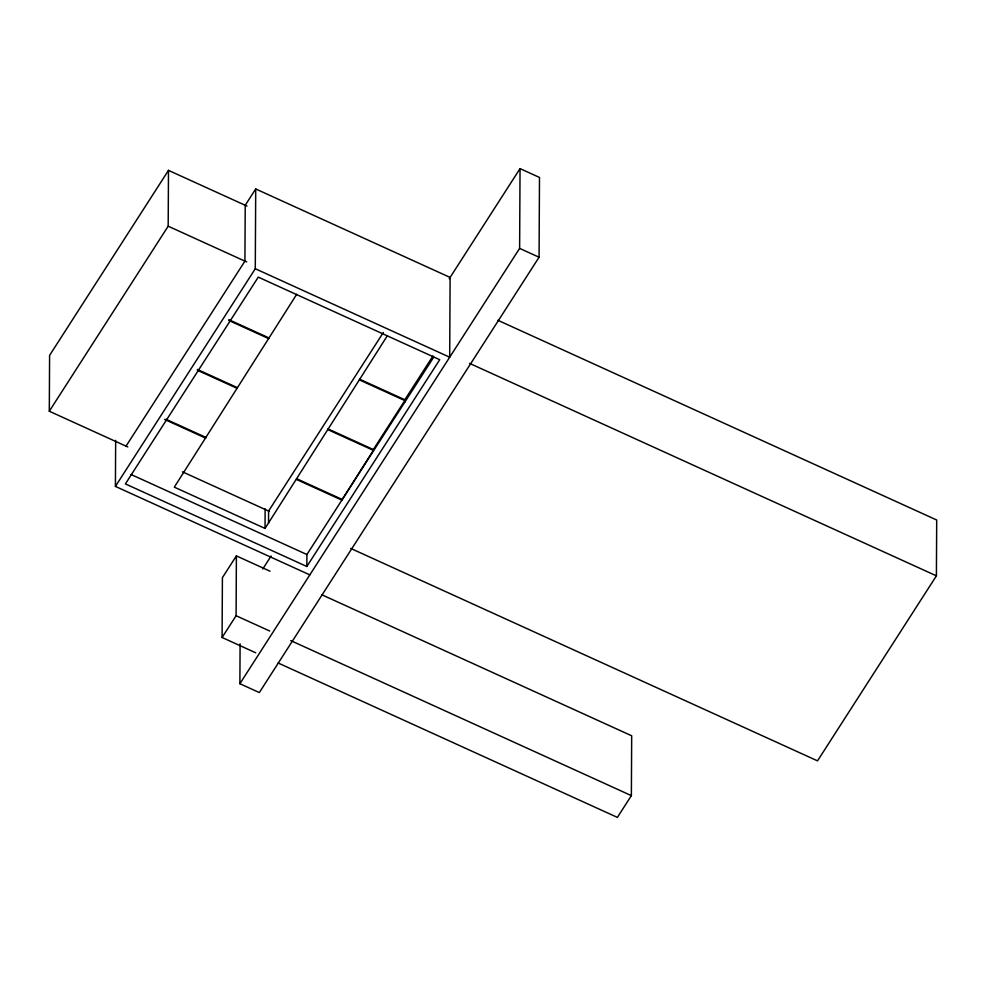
<?xml version="1.0" encoding="UTF-8"?>
<svg xmlns="http://www.w3.org/2000/svg" width="986" height="986" viewBox="0 0 986 986"><rect width="100%" height="100%" fill="white"/><g stroke="black" fill="none" stroke-linecap="round" stroke-linejoin="round"><path stroke-width="1.48" d="M127.798 446.954L49.3 411.224L49.596 355.379L168.483 170.368L246.993 206.086M309.814 574.875L115.411 486.406L115.658 440.372M49.3 411.224L168.187 226.201L168.483 170.368M387.436 335.585L265.037 528.434L174.312 487.146L296.712 294.296M255.731 652.794L222.096 637.486L222.405 577.66L236.393 555.894L270.028 571.202M222.096 637.486L236.085 615.72L236.393 555.894M449.271 278.73L520.041 168.606L539.49 177.455L539.071 257.235L259.318 692.566L239.881 683.717L240.091 643.821M255.288 268.734L255.707 188.955L450.109 277.436L449.69 357.215L255.288 268.734L115.411 486.406M265.037 528.434L265.135 508.85M268.537 522.999L268.599 511.031L383.332 332.479M306.831 566.494L439.719 359.705L258.27 277.128L125.395 483.904L306.831 566.494L306.905 554.526L433.791 357.043M327.981 429.686L373.337 450.331L341.871 500.112L296.503 479.467M373.337 451.132L373.349 449.542L404.815 400.562L359.459 379.918M404.815 402.152L404.827 399.761L432.977 355.946M239.881 683.717L519.622 248.386L520.041 168.606M278.163 663.011L617.384 817.394L631.373 795.628L631.681 735.79L321.904 594.804M350.696 548.401L817.517 760.859L936.404 575.836L936.7 520.004L497.918 320.302M255.707 188.955L245.218 205.285L244.922 261.13L126.035 446.14M262.781 568.959L271.101 556.005M519.622 248.386L539.071 257.235M168.187 226.201L246.697 261.931M469.595 363.378L936.404 575.836M228.875 319.686L268.734 337.828M359.459 379.117L404.827 399.761M228.875 320.487L268.734 338.629M197.397 369.454L237.269 387.597M327.981 428.885L373.349 449.542M197.397 370.255L237.256 388.398M165.931 419.235L205.791 437.377M296.515 478.666L341.871 499.31M164.551 419.407L205.778 438.166M182.472 471.838L269.388 511.389M131.039 474.488L306.905 554.526M236.085 615.72L269.72 631.028M290.747 640.604L631.373 795.628"/></g></svg>
